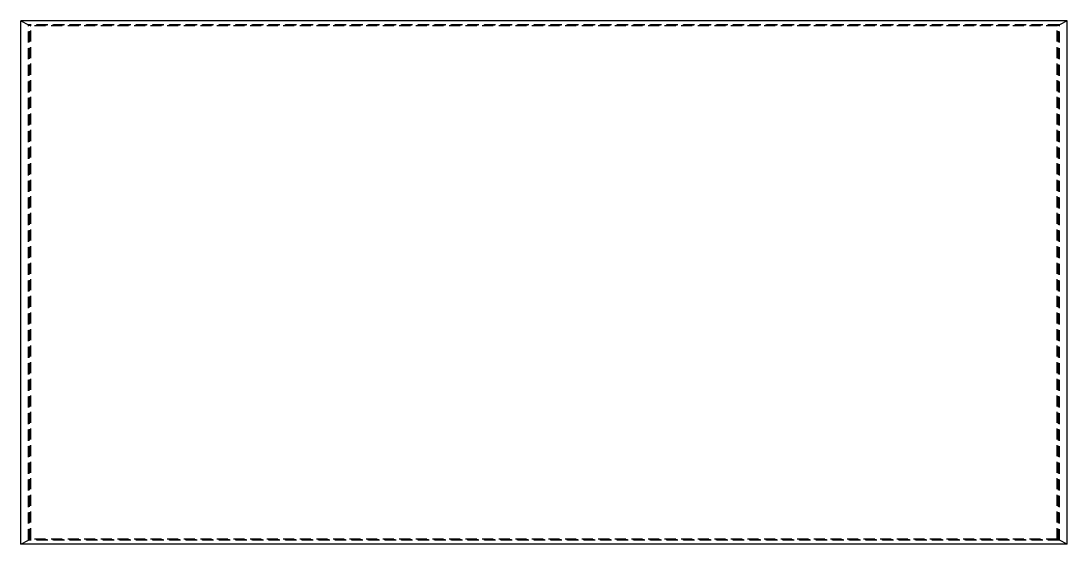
# Model space of a CAD drawing. Header units: millimetres. Extents: x -300 to 300, y -150 to 150.
import ezdxf

# ---------------------------------------------------------------- set-up
doc = ezdxf.new("R2010")
doc.units = ezdxf.units.MM
doc.linetypes.add('HIDDEN', pattern=[9.525, 6.35, -3.175])
doc.layers.add('hidden', color=7, linetype='HIDDEN')
doc.layers.add('visible', color=7, linetype='CONTINUOUS')

msp = doc.modelspace()

# ---------------------------------------------------------------- linework, layer by layer
at = {"layer": 'hidden'}
for p, q in [((-300.45, 150.22), (-296.03, 148.01)), ((300.45, 150.22), (296.03, 148.01)), ((-296.03, -148.01), (-296.03, 148.01)), ((296.03, 148.01), (-296.03, 148.01)), ((-295.59, 147.8), (-294.73, 147.36)), ((-295.59, -147.8), (-295.59, 147.8)), ((295.59, 147.8), (-295.59, 147.8)), ((-294.73, -147.36), (-294.73, 147.36)), ((294.73, 147.36), (-294.73, 147.36)), ((295.59, 147.8), (294.73, 147.36)), ((294.73, -147.36), (294.73, 147.36)), ((295.59, -147.8), (295.59, 147.8)), ((296.03, -148.01), (296.03, 148.01)), ((-300.45, -150.22), (-296.03, -148.01)), ((296.03, -148.01), (-296.03, -148.01)), ((-295.59, -147.8), (-294.73, -147.36)), ((295.59, -147.8), (-295.59, -147.8)), ((294.73, -147.36), (-294.73, -147.36)), ((295.59, -147.8), (294.73, -147.36)), ((300.45, -150.22), (296.03, -148.01))]:
    msp.add_line(p, q, dxfattribs=at)
at = {"layer": 'visible'}
for p, q in [((-300.45, -150.22), (-300.45, 150.22)), ((300.45, 150.22), (-300.45, 150.22)), ((300.45, -150.22), (300.45, 150.22)), ((300.45, -150.22), (-300.45, -150.22))]:
    msp.add_line(p, q, dxfattribs=at)

doc.saveas('drawing.dxf')
